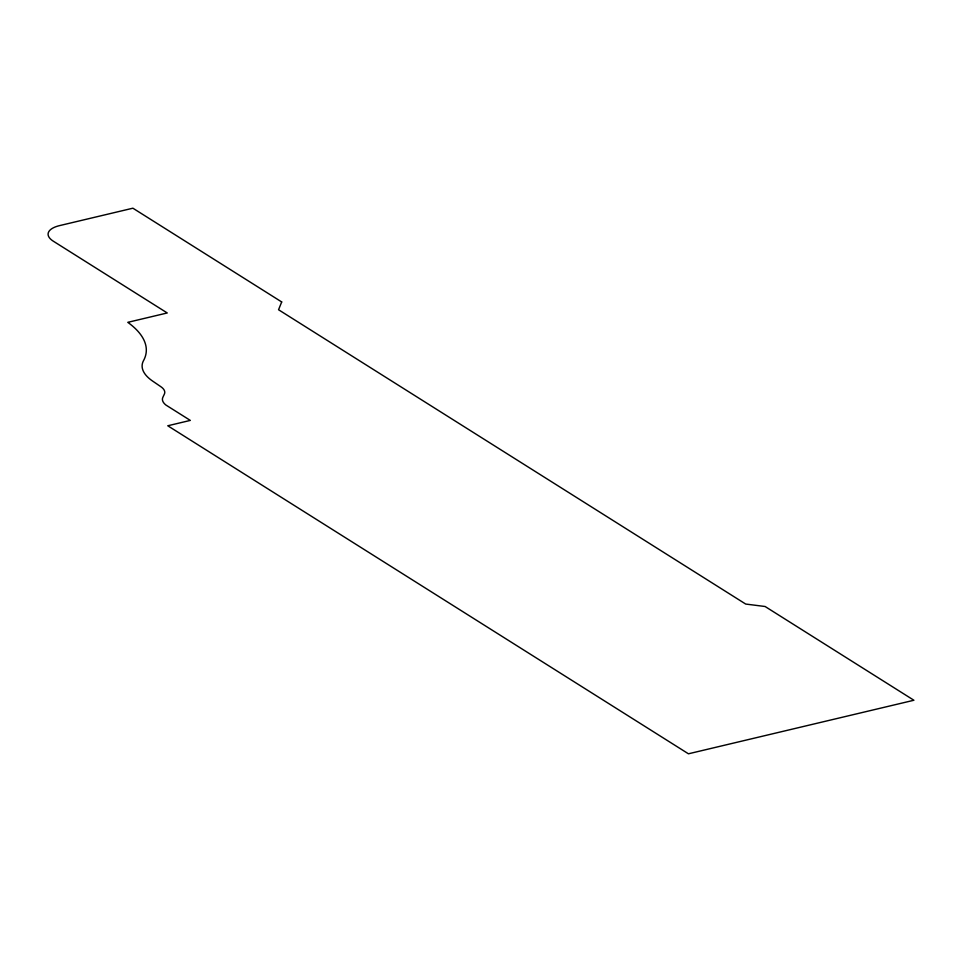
<?xml version="1.0" encoding="UTF-8"?>
<svg xmlns="http://www.w3.org/2000/svg" width="962" height="962" viewBox="0 0 962 962"><rect width="100%" height="100%" fill="white"/><g stroke="black" fill="none" stroke-linecap="round" stroke-linejoin="round"><path stroke-width="1.44" d="M281.698 301.948L278.559 309.752L745.694 604.052L765.103 606.505L913.9 700.252L688.443 753.799L167.773 425.769L190.32 420.406L165.909 405.038A27.489 11.267 4.1 0 1 162.891 397.246L164.37 394.095A23.822 9.764 4.1 0 0 160.834 386.688L152.681 381.12A63.877 26.19 4.1 0 1 143.651 360.389A122.655 50.277 4.1 0 0 127.79 322.342L167.244 312.963L53.343 241.209A27.862 11.424 4.1 0 1 59.62 225.601L132.9 208.201L281.698 301.948"/></g></svg>
